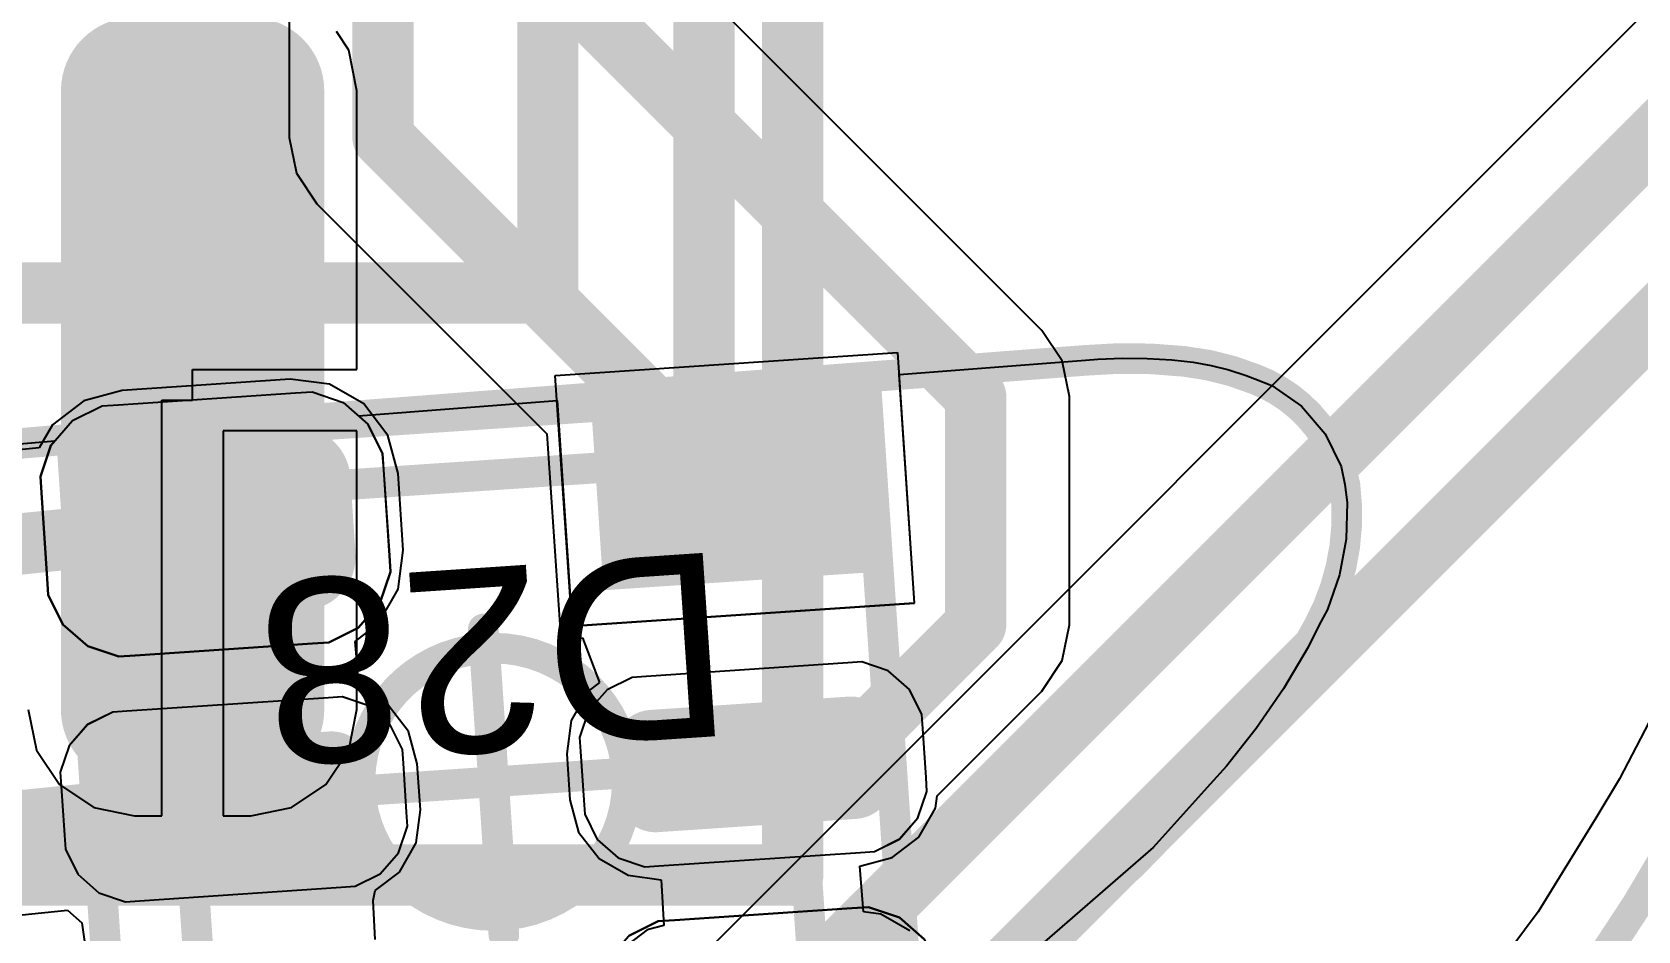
# Model space of a CAD drawing. Header units: inches. Extents: x -52 to 109, y 0 to 35.
# Drawn here: x 32.12 to 37.36, y 6.42 to 9.35 of the extents above; entities that cross this region are included whole.
import ezdxf

# ---------------------------------------------------------------- set-up
doc = ezdxf.new("R2010")
doc.units = ezdxf.units.IN
for name, color, linetype in [('Bottom 3D Body', 216, 'Continuous'), ('Bottom Courtyard', 56, 'Continuous'), ('Bottom Layer', 5, 'Continuous'), ('Bottom Overlay', 54, 'Continuous'), ('Bottom Solder', 6, 'Continuous'), ('Keep-Out Layer', 6, 'Continuous'), ('Mechanical 1', 6, 'Continuous'), ('Mechanical 4', 56, 'Continuous'), ('Top Component Outline', 56, 'Continuous'), ('Top Courtyard', 56, 'Continuous'), ('Top Layer', 1, 'Continuous'), ('Top Overlay', 2, 'Continuous'), ('Top Paste', 8, 'Continuous'), ('Top Solder', 216, 'Continuous')]:
    doc.layers.add(name, color=color, linetype=linetype)
doc.styles.add('Arial', font='', dxfattribs={"height": 0.2})
doc.styles.get('Arial').set_extended_font_data('Arial')

# ---------------------------------------------------------------- blocks, each defined once
blk = doc.blocks.new('APA_RGB_LED_2020_415')
at = {"layer": 'Top Layer'}
h = blk.add_hatch(color=1, dxfattribs=at)
edge = h.paths.add_edge_path()
edge.add_arc((-1.125, 1.025), 0.125, 90, 180)
edge.add_line((-1.25, 1.025), (-1.25, 0.775))
edge.add_arc((-1.125, 0.775), 0.125, 180, 270)
edge.add_line((-1.125, 0.65), (-0.575, 0.65))
edge.add_arc((-0.575, 0.775), 0.125, 270, 360)
edge.add_line((-0.45, 0.775), (-0.45, 1.025))
edge.add_arc((-0.575, 1.025), 0.125, 0, 90)
edge.add_line((-0.575, 1.15), (-1.125, 1.15))
h = blk.add_hatch(color=1, dxfattribs=at)
edge = h.paths.add_edge_path()
edge.add_arc((0.575, 1.025), 0.125, 90, 180)
edge.add_line((0.45, 1.025), (0.45, 0.775))
edge.add_arc((0.575, 0.775), 0.125, 180, 270)
edge.add_line((0.575, 0.65), (1.125, 0.65))
edge.add_arc((1.125, 0.775), 0.125, 270, 360)
edge.add_line((1.25, 0.775), (1.25, 1.025))
edge.add_arc((1.125, 1.025), 0.125, 0, 90)
edge.add_line((1.125, 1.15), (0.575, 1.15))
h = blk.add_hatch(color=1, dxfattribs=at)
edge = h.paths.add_edge_path()
edge.add_arc((-1.175, 0.075), 0.075, 90, 180)
edge.add_line((-1.25, 0.075), (-1.25, -0.075))
edge.add_arc((-1.175, -0.075), 0.075, 180, 270)
edge.add_line((-1.175, -0.15), (-0.525, -0.15))
edge.add_arc((-0.525, -0.075), 0.075, 270, 360)
edge.add_line((-0.45, -0.075), (-0.45, 0.075))
edge.add_arc((-0.525, 0.075), 0.075, 0, 90)
edge.add_line((-0.525, 0.15), (-1.175, 0.15))
h = blk.add_hatch(color=1, dxfattribs=at)
edge = h.paths.add_edge_path()
edge.add_arc((0.525, 0.075), 0.075, 90, 180)
edge.add_line((0.45, 0.075), (0.45, -0.075))
edge.add_arc((0.525, -0.075), 0.075, 180, 270)
edge.add_line((0.525, -0.15), (1.175, -0.15))
edge.add_arc((1.175, -0.075), 0.075, 270, 360)
edge.add_line((1.25, -0.075), (1.25, 0.075))
edge.add_arc((1.175, 0.075), 0.075, 0, 90)
edge.add_line((1.175, 0.15), (0.525, 0.15))
blk.add_hatch(color=1, dxfattribs=at).paths.add_polyline_path([(-1.25, -0.65), (-0.45, -0.65), (-0.45, -1.15), (-1.25, -1.15)])
h = blk.add_hatch(color=1, dxfattribs=at)
edge = h.paths.add_edge_path()
edge.add_arc((0.575, -0.775), 0.125, 90, 180)
edge.add_line((0.45, -0.775), (0.45, -1.025))
edge.add_arc((0.575, -1.025), 0.125, 180, 270)
edge.add_line((0.575, -1.15), (1.125, -1.15))
edge.add_arc((1.125, -1.025), 0.125, 270, 360)
edge.add_line((1.25, -1.025), (1.25, -0.775))
edge.add_arc((1.125, -0.775), 0.125, 0, 90)
edge.add_line((1.125, -0.65), (0.575, -0.65))
at = {"layer": 'Top Paste'}
h = blk.add_hatch(color=8, dxfattribs=at)
edge = h.paths.add_edge_path()
edge.add_arc((-1.125, 1.025), 0.125, 90, 180)
edge.add_line((-1.25, 1.025), (-1.25, 0.775))
edge.add_arc((-1.125, 0.775), 0.125, 180, 270)
edge.add_line((-1.125, 0.65), (-0.575, 0.65))
edge.add_arc((-0.575, 0.775), 0.125, 270, 360)
edge.add_line((-0.45, 0.775), (-0.45, 1.025))
edge.add_arc((-0.575, 1.025), 0.125, 0, 90)
edge.add_line((-0.575, 1.15), (-1.125, 1.15))
h = blk.add_hatch(color=8, dxfattribs=at)
edge = h.paths.add_edge_path()
edge.add_arc((0.575, 1.025), 0.125, 90, 180)
edge.add_line((0.45, 1.025), (0.45, 0.775))
edge.add_arc((0.575, 0.775), 0.125, 180, 270)
edge.add_line((0.575, 0.65), (1.125, 0.65))
edge.add_arc((1.125, 0.775), 0.125, 270, 360)
edge.add_line((1.25, 0.775), (1.25, 1.025))
edge.add_arc((1.125, 1.025), 0.125, 0, 90)
edge.add_line((1.125, 1.15), (0.575, 1.15))
h = blk.add_hatch(color=8, dxfattribs=at)
edge = h.paths.add_edge_path()
edge.add_arc((-1.175, 0.075), 0.075, 90, 180)
edge.add_line((-1.25, 0.075), (-1.25, -0.075))
edge.add_arc((-1.175, -0.075), 0.075, 180, 270)
edge.add_line((-1.175, -0.15), (-0.525, -0.15))
edge.add_arc((-0.525, -0.075), 0.075, 270, 360)
edge.add_line((-0.45, -0.075), (-0.45, 0.075))
edge.add_arc((-0.525, 0.075), 0.075, 0, 90)
edge.add_line((-0.525, 0.15), (-1.175, 0.15))
h = blk.add_hatch(color=8, dxfattribs=at)
edge = h.paths.add_edge_path()
edge.add_arc((0.525, 0.075), 0.075, 90, 180)
edge.add_line((0.45, 0.075), (0.45, -0.075))
edge.add_arc((0.525, -0.075), 0.075, 180, 270)
edge.add_line((0.525, -0.15), (1.175, -0.15))
edge.add_arc((1.175, -0.075), 0.075, 270, 360)
edge.add_line((1.25, -0.075), (1.25, 0.075))
edge.add_arc((1.175, 0.075), 0.075, 0, 90)
edge.add_line((1.175, 0.15), (0.525, 0.15))
blk.add_hatch(color=8, dxfattribs=at).paths.add_polyline_path([(-1.25, -0.65), (-0.45, -0.65), (-0.45, -1.15), (-1.25, -1.15)])
h = blk.add_hatch(color=8, dxfattribs=at)
edge = h.paths.add_edge_path()
edge.add_arc((0.575, -0.775), 0.125, 90, 180)
edge.add_line((0.45, -0.775), (0.45, -1.025))
edge.add_arc((0.575, -1.025), 0.125, 180, 270)
edge.add_line((0.575, -1.15), (1.125, -1.15))
edge.add_arc((1.125, -1.025), 0.125, 270, 360)
edge.add_line((1.25, -1.025), (1.25, -0.775))
edge.add_arc((1.125, -0.775), 0.125, 0, 90)
edge.add_line((1.125, -0.65), (0.575, -0.65))
at = {"layer": 'Top Solder'}
h = blk.add_hatch(color=216, dxfattribs=at)
edge = h.paths.add_edge_path()
edge.add_arc((-1.125, 1.025), 0.175, 90, 180)
edge.add_line((-1.3, 1.025), (-1.3, 0.775))
edge.add_arc((-1.125, 0.775), 0.175, 180, 270)
edge.add_line((-1.125, 0.6), (-0.575, 0.6))
edge.add_arc((-0.575, 0.775), 0.175, 270, 360)
edge.add_line((-0.4, 0.775), (-0.4, 1.025))
edge.add_arc((-0.575, 1.025), 0.175, 0, 90)
edge.add_line((-0.575, 1.2), (-1.125, 1.2))
h = blk.add_hatch(color=216, dxfattribs=at)
edge = h.paths.add_edge_path()
edge.add_arc((0.575, 1.025), 0.175, 90, 180)
edge.add_line((0.4, 1.025), (0.4, 0.775))
edge.add_arc((0.575, 0.775), 0.175, 180, 270)
edge.add_line((0.575, 0.6), (1.125, 0.6))
edge.add_arc((1.125, 0.775), 0.175, 270, 360)
edge.add_line((1.3, 0.775), (1.3, 1.025))
edge.add_arc((1.125, 1.025), 0.175, 0, 90)
edge.add_line((1.125, 1.2), (0.575, 1.2))
h = blk.add_hatch(color=216, dxfattribs=at)
edge = h.paths.add_edge_path()
edge.add_arc((-1.175, 0.075), 0.125, 90, 180)
edge.add_line((-1.3, 0.075), (-1.3, -0.075))
edge.add_arc((-1.175, -0.075), 0.125, 180, 270)
edge.add_line((-1.175, -0.2), (-0.525, -0.2))
edge.add_arc((-0.525, -0.075), 0.125, 270, 360)
edge.add_line((-0.4, -0.075), (-0.4, 0.075))
edge.add_arc((-0.525, 0.075), 0.125, 0, 90)
edge.add_line((-0.525, 0.2), (-1.175, 0.2))
h = blk.add_hatch(color=216, dxfattribs=at)
edge = h.paths.add_edge_path()
edge.add_arc((0.525, 0.075), 0.125, 90, 180)
edge.add_line((0.4, 0.075), (0.4, -0.075))
edge.add_arc((0.525, -0.075), 0.125, 180, 270)
edge.add_line((0.525, -0.2), (1.175, -0.2))
edge.add_arc((1.175, -0.075), 0.125, 270, 360)
edge.add_line((1.3, -0.075), (1.3, 0.075))
edge.add_arc((1.175, 0.075), 0.125, 0, 90)
edge.add_line((1.175, 0.2), (0.525, 0.2))
blk.add_hatch(color=216, dxfattribs=at).paths.add_polyline_path([(-1.3, -0.6), (-0.4, -0.6), (-0.4, -1.2), (-1.3, -1.2)])
h = blk.add_hatch(color=216, dxfattribs=at)
edge = h.paths.add_edge_path()
edge.add_arc((0.575, -0.775), 0.175, 90, 180)
edge.add_line((0.4, -0.775), (0.4, -1.025))
edge.add_arc((0.575, -1.025), 0.175, 180, 270)
edge.add_line((0.575, -1.2), (1.125, -1.2))
edge.add_arc((1.125, -1.025), 0.175, 270, 360)
edge.add_line((1.3, -1.025), (1.3, -0.775))
edge.add_arc((1.125, -0.775), 0.175, 0, 90)
edge.add_line((1.125, -0.6), (0.575, -0.6))
at = {"layer": 'Top Component Outline'}
for points in [[(1, 1, 0.1, 0.1, 0), (-1, 1, 0.1, 0.1, 0)], [(-1, -1, 0.1, 0.1, 0), (-1, 1, 0.1, 0.1, 0)], [(1, -1, 0.1, 0.1, 0), (1, 1, 0.1, 0.1, 0)], [(1, -1, 0.1, 0.1, 0), (-1, -1, 0.1, 0.1, 0)]]:
    blk.add_lwpolyline(points, format="xyseb", dxfattribs=at)
for points in [[(-1.025, 1, 0.05, 0.05, 1), (-0.975, 1, 0.05, 0.05, 1)], [(-1.025, 1, 0.05, 0.05, 1), (-0.975, 1, 0.05, 0.05, 1)], [(0.975, 1, 0.05, 0.05, 1), (1.025, 1, 0.05, 0.05, 1)], [(0.975, 1, 0.05, 0.05, 1), (1.025, 1, 0.05, 0.05, 1)], [(-1.025, -1, 0.05, 0.05, 1), (-0.975, -1, 0.05, 0.05, 1)], [(-1.025, -1, 0.05, 0.05, 1), (-0.975, -1, 0.05, 0.05, 1)], [(0.975, -1, 0.05, 0.05, 1), (1.025, -1, 0.05, 0.05, 1)], [(0.975, -1, 0.05, 0.05, 1), (1.025, -1, 0.05, 0.05, 1)]]:
    blk.add_lwpolyline(points, format="xyseb", close=True, dxfattribs=at)
at = {"layer": 'Top Courtyard'}
for points in [[(-1.3, -1.2, 0.1, 0.1, 0), (-1.3, 1.2, 0.1, 0.1, 0)], [(1.3, 1.2, 0.1, 0.1, 0), (-1.3, 1.2, 0.1, 0.1, 0)], [(1.3, -1.2, 0.1, 0.1, 0), (1.3, 1.2, 0.1, 0.1, 0)], [(0, -0.5, 0.1, 0.1, 0), (0, 0.5, 0.1, 0.1, 0)], [(0.5, 0, 0.1, 0.1, 0), (-0.5, 0, 0.1, 0.1, 0)], [(1.3, -1.2, 0.1, 0.1, 0), (-1.3, -1.2, 0.1, 0.1, 0)]]:
    blk.add_lwpolyline(points, format="xyseb", dxfattribs=at)
for points in [[(-1.325, 1.2, 0.05, 0.05, 1), (-1.275, 1.2, 0.05, 0.05, 1)], [(-1.325, 1.2, 0.05, 0.05, 1), (-1.275, 1.2, 0.05, 0.05, 1)], [(1.275, 1.2, 0.05, 0.05, 1), (1.325, 1.2, 0.05, 0.05, 1)], [(1.275, 1.2, 0.05, 0.05, 1), (1.325, 1.2, 0.05, 0.05, 1)], [(-0.025, 0.5, 0.05, 0.05, 1), (0.025, 0.5, 0.05, 0.05, 1)], [(-0.525, 0, 0.05, 0.05, 1), (-0.475, 0, 0.05, 0.05, 1)], [(0.475, 0, 0.05, 0.05, 1), (0.525, 0, 0.05, 0.05, 1)], [(-0.025, -0.5, 0.05, 0.05, 1), (0.025, -0.5, 0.05, 0.05, 1)], [(-1.325, -1.2, 0.05, 0.05, 1), (-1.275, -1.2, 0.05, 0.05, 1)], [(-1.325, -1.2, 0.05, 0.05, 1), (-1.275, -1.2, 0.05, 0.05, 1)], [(1.275, -1.2, 0.05, 0.05, 1), (1.325, -1.2, 0.05, 0.05, 1)], [(1.275, -1.2, 0.05, 0.05, 1), (1.325, -1.2, 0.05, 0.05, 1)]]:
    blk.add_lwpolyline(points, format="xyseb", close=True, dxfattribs=at)
at = {"layer": 'Top Overlay'}
for p, q in [((-1.3689, 1.1929), (-1.2929, 1.2689)), ((-1.2929, 1.2689), (-1.1937, 1.31)), ((-1.1937, 1.31), (-1.14, 1.31)), ((-1.14, 1.31), (-1.14, 1.31)), ((-1.14, 1.31), (-0.56, 1.31)), ((-0.56, 1.31), (-0.5063, 1.31)), ((-0.5063, 1.31), (-0.4071, 1.2689)), ((-0.4071, 1.2689), (-0.3311, 1.1929)), ((0.3311, 1.1929), (0.4071, 1.2689)), ((0.4071, 1.2689), (0.5063, 1.31)), ((0.5063, 1.31), (0.56, 1.31)), ((0.56, 1.31), (0.56, 1.31)), ((0.56, 1.31), (1.14, 1.31)), ((1.14, 1.31), (1.1937, 1.31)), ((1.1937, 1.31), (1.2929, 1.2689)), ((1.2929, 1.2689), (1.3689, 1.1929)), ((-1.41, 1.0937), (-1.3689, 1.1929)), ((-0.3311, 1.1929), (-0.29, 1.0937)), ((0.29, 1.0937), (0.3311, 1.1929)), ((1.3689, 1.1929), (1.41, 1.0937)), ((-1.41, 1.04), (-1.41, 1.0937)), ((-0.29, 1.0937), (-0.29, 1.04)), ((0.29, 1.04), (0.29, 1.0937)), ((1.41, 1.0937), (1.41, 1.04)), ((-1.41, 0.76), (-1.41, 1.04)), ((-0.29, 1.04), (-0.29, 1.04)), ((-0.29, 1.04), (-0.29, 0.76)), ((0.29, 0.76), (0.29, 1.04)), ((1.41, 1.04), (1.41, 1.04)), ((1.41, 1.04), (1.41, 0.76)), ((-1.41, 0.76), (-1.41, 0.76)), ((-1.41, 0.7063), (-1.41, 0.76)), ((-0.29, 0.76), (-0.29, 0.7063)), ((0.29, 0.76), (0.29, 0.76)), ((0.29, 0.7063), (0.29, 0.76)), ((1.41, 0.76), (1.41, 0.7063)), ((-1.3689, 0.6071), (-1.41, 0.7063)), ((-0.29, 0.7063), (-0.3311, 0.6071)), ((0.3311, 0.6071), (0.29, 0.7063)), ((1.41, 0.7063), (1.3689, 0.6071)), ((-1.2929, 0.5311), (-1.3689, 0.6071)), ((-0.3311, 0.6071), (-0.4071, 0.5311)), ((0.4071, 0.5311), (0.3311, 0.6071)), ((1.3689, 0.6071), (1.2929, 0.5311)), ((-1.1937, 0.49), (-1.2929, 0.5311)), ((-0.4071, 0.5311), (-0.5063, 0.49)), ((0.5063, 0.49), (0.4071, 0.5311)), ((1.2929, 0.5311), (1.1937, 0.49)), ((-1.14, 0.49), (-1.1937, 0.49)), ((-0.56, 0.49), (-1.14, 0.49)), ((-0.5063, 0.49), (-0.56, 0.49)), ((-0.56, 0.49), (-0.56, 0.49)), ((0.56, 0.49), (0.5063, 0.49)), ((1.14, 0.49), (0.56, 0.49)), ((1.1937, 0.49), (1.14, 0.49)), ((1.14, 0.49), (1.14, 0.49)), ((-1.3103, 0.275), (-1.375, 0.2103)), ((-1.2257, 0.31), (-1.3103, 0.275)), ((-1.18, 0.31), (-1.2257, 0.31)), ((-0.52, 0.31), (-1.18, 0.31)), ((-0.4742, 0.31), (-0.52, 0.31)), ((-0.52, 0.31), (-0.52, 0.31)), ((-0.3897, 0.275), (-0.4742, 0.31)), ((-0.325, 0.2103), (-0.3897, 0.275)), ((0.3897, 0.275), (0.325, 0.2103)), ((0.4743, 0.31), (0.3897, 0.275)), ((0.52, 0.31), (0.4743, 0.31)), ((1.18, 0.31), (0.52, 0.31)), ((1.2258, 0.31), (1.18, 0.31)), ((1.18, 0.31), (1.18, 0.31)), ((1.3103, 0.275), (1.2258, 0.31)), ((1.375, 0.2103), (1.3103, 0.275)), ((-1.375, 0.2103), (-1.41, 0.1258)), ((-0.29, 0.1257), (-0.325, 0.2103)), ((0.325, 0.2103), (0.29, 0.1258)), ((1.41, 0.1258), (1.375, 0.2103)), ((-1.41, 0.1258), (-1.41, 0.08)), ((-0.29, 0.08), (-0.29, 0.1257)), ((0.29, 0.1258), (0.29, 0.08)), ((1.41, 0.08), (1.41, 0.1258)), ((-1.41, 0.08), (-1.41, -0.08)), ((-1.41, 0.08), (-1.41, 0.08)), ((-0.29, -0.08), (-0.29, 0.08)), ((0.29, 0.08), (0.29, -0.08)), ((0.29, 0.08), (0.29, 0.08)), ((1.41, -0.08), (1.41, 0.08)), ((-1.41, -0.08), (-1.41, -0.1257)), ((-0.29, -0.1257), (-0.29, -0.08)), ((-0.29, -0.08), (-0.29, -0.08)), ((0.29, -0.08), (0.29, -0.1257)), ((1.41, -0.1257), (1.41, -0.08)), ((1.41, -0.08), (1.41, -0.08)), ((-1.41, -0.1257), (-1.375, -0.2103)), ((-0.325, -0.2103), (-0.29, -0.1257)), ((0.29, -0.1257), (0.325, -0.2103)), ((1.375, -0.2103), (1.41, -0.1257)), ((-1.375, -0.2103), (-1.3103, -0.275)), ((-0.3897, -0.275), (-0.325, -0.2103)), ((0.325, -0.2103), (0.3897, -0.275)), ((1.3103, -0.275), (1.375, -0.2103)), ((-1.3103, -0.275), (-1.2258, -0.31)), ((-1.2258, -0.31), (-1.18, -0.31)), ((-1.18, -0.31), (-1.18, -0.31)), ((-1.18, -0.31), (-0.52, -0.31)), ((-0.52, -0.31), (-0.4742, -0.31)), ((-0.4742, -0.31), (-0.3897, -0.275)), ((0.3897, -0.275), (0.4743, -0.31)), ((0.4743, -0.31), (0.52, -0.31)), ((0.52, -0.31), (0.52, -0.31)), ((0.52, -0.31), (1.18, -0.31)), ((1.18, -0.31), (1.2258, -0.31)), ((1.2258, -0.31), (1.3103, -0.275)), ((-1.41, -1.31), (-1.41, -0.49)), ((-1.41, -0.49), (-0.29, -0.49)), ((-0.29, -0.49), (-0.29, -1.31)), ((0.4071, -0.5311), (0.5063, -0.49)), ((0.5063, -0.49), (0.56, -0.49)), ((0.56, -0.49), (0.56, -0.49)), ((0.56, -0.49), (1.14, -0.49)), ((1.14, -0.49), (1.1937, -0.49)), ((1.1937, -0.49), (1.2929, -0.5311)), ((0.3311, -0.6071), (0.4071, -0.5311)), ((1.2929, -0.5311), (1.3689, -0.6071)), ((0.29, -0.7063), (0.3311, -0.6071)), ((1.3689, -0.6071), (1.41, -0.7063)), ((0.29, -0.76), (0.29, -0.7063)), ((1.41, -0.7063), (1.41, -0.76)), ((0.29, -1.04), (0.29, -0.76)), ((1.41, -0.76), (1.41, -0.76)), ((1.41, -0.76), (1.41, -1.04)), ((0.29, -1.04), (0.29, -1.04)), ((0.29, -1.0937), (0.29, -1.04)), ((1.41, -1.04), (1.41, -1.0937)), ((0.3311, -1.1929), (0.29, -1.0937)), ((1.41, -1.0937), (1.3689, -1.1929)), ((0.4071, -1.2689), (0.3311, -1.1929)), ((1.3689, -1.1929), (1.2929, -1.2689)), ((-0.29, -1.31), (-1.41, -1.31)), ((0.5063, -1.31), (0.4071, -1.2689)), ((0.56, -1.31), (0.5063, -1.31)), ((1.14, -1.31), (0.56, -1.31)), ((1.1937, -1.31), (1.14, -1.31)), ((1.14, -1.31), (1.14, -1.31)), ((1.2929, -1.2689), (1.1937, -1.31))]:
    blk.add_line(p, q, dxfattribs=at)
at = {"layer": 'Top Courtyard', "style": 'Arial'}
blk.add_text('D28', height=0.6, dxfattribs=at).set_placement((-0.8, -0.7))
blk = doc.blocks.new('SMDHDRV10P127_2X5_615X330X560B_B_448')
at = {"layer": 'Bottom Layer'}
h = blk.add_hatch(color=5, dxfattribs=at)
edge = h.paths.add_edge_path()
edge.add_arc((0.94, 2.73), 0.19, 90, 180)
edge.add_line((0.75, 2.73), (0.75, 2.35))
edge.add_arc((0.94, 2.35), 0.19, 180, 270)
edge.add_line((0.94, 2.16), (2.96, 2.16))
edge.add_arc((2.96, 2.35), 0.19, 270, 360)
edge.add_line((3.15, 2.35), (3.15, 2.73))
edge.add_arc((2.96, 2.73), 0.19, 0, 90)
edge.add_line((2.96, 2.92), (0.94, 2.92))
at = {"layer": 'Bottom Solder'}
h = blk.add_hatch(color=6, dxfattribs=at)
edge = h.paths.add_edge_path()
edge.add_arc((0.94, 2.73), 0.24, 90, 180)
edge.add_line((0.7, 2.73), (0.7, 2.35))
edge.add_arc((0.94, 2.35), 0.24, 180, 270)
edge.add_line((0.94, 2.11), (2.96, 2.11))
edge.add_arc((2.96, 2.35), 0.24, 270, 360)
edge.add_line((3.2, 2.35), (3.2, 2.73))
edge.add_arc((2.96, 2.73), 0.24, 0, 90)
edge.add_line((2.96, 2.97), (0.94, 2.97))
at = {"layer": 'Bottom 3D Body'}
for points in [[(1.6, 3.7, 0.2, 0.2, 0), (-1.6, 3.7, 0.2, 0.2, 0)], [(1.6, -3.7, 0.2, 0.2, 0), (1.6, 3.7, 0.2, 0.2, 0)]]:
    blk.add_lwpolyline(points, format="xyseb", dxfattribs=at)
blk.add_lwpolyline([(1.55, 3.7, 0.1, 0.1, 1), (1.65, 3.7, 0.1, 0.1, 1)], format="xyseb", close=True, dxfattribs=at)
blk.add_lwpolyline([(1.55, 3.7, 0.1, 0.1, 1), (1.65, 3.7, 0.1, 0.1, 1)], format="xyseb", close=True, dxfattribs=at)
at = {"layer": 'Bottom Courtyard'}
for points in [[(3.5, 4.5, 0.2, 0.2, 0), (-3.5, 4.5, 0.2, 0.2, 0)], [(3.5, -4.5, 0.2, 0.2, 0), (3.5, 4.5, 0.2, 0.2, 0)]]:
    blk.add_lwpolyline(points, format="xyseb", dxfattribs=at)
blk.add_lwpolyline([(3.45, 4.5, 0.1, 0.1, 1), (3.55, 4.5, 0.1, 0.1, 1)], format="xyseb", close=True, dxfattribs=at)
blk.add_lwpolyline([(3.45, 4.5, 0.1, 0.1, 1), (3.55, 4.5, 0.1, 0.1, 1)], format="xyseb", close=True, dxfattribs=at)
at = {"layer": 'Bottom Overlay'}
blk.add_lwpolyline([(1.95, 4.21, 0.2, 0.2, 0), (-1.95, 4.21, 0.2, 0.2, 0)], format="xyseb", dxfattribs=at)
blk.add_lwpolyline([(1.9, 4.21, 0.1, 0.1, 1), (2, 4.21, 0.1, 0.1, 1)], format="xyseb", close=True, dxfattribs=at)

msp = doc.modelspace()

# ---------------------------------------------------------------- linework, layer by layer
at = {"layer": 'Bottom Layer'}
for p, q in [((37.4837, 9.5163), (33.6233, 5.6559)), ((33.1503, 9.2927), (33.1097, 9.3534)), ((33.1767, 9.16), (33.1503, 9.2927)), ((33.1767, 8.25), (33.1767, 9.16)), ((32.64, 8.15), (32.64, 8.25)), ((32.64, 8.25), (33.1767, 8.25)), ((32.54, 6.7933), (32.54, 8.15)), ((32.54, 8.15), (32.64, 8.15)), ((33.1767, 8.05), (32.74, 8.05)), ((32.74, 8.05), (32.74, 6.7933)), ((33.1767, 7.14), (33.1767, 8.05)), ((32.1034, 7.14), (32.1297, 7.0073)), ((33.1503, 7.0073), (33.1767, 7.14)), ((32.1297, 7.0073), (32.2049, 6.8949)), ((33.0751, 6.8949), (33.1503, 7.0073)), ((32.2049, 6.8949), (32.3174, 6.8197)), ((32.9627, 6.8197), (33.0751, 6.8949)), ((32.3174, 6.8197), (32.45, 6.7933)), ((32.83, 6.7933), (32.9627, 6.8197)), ((32.45, 6.7933), (32.54, 6.7933)), ((32.74, 6.7933), (32.83, 6.7933))]:
    msp.add_line(p, q, dxfattribs=at)
for points in [[(33.75, 5.35, 0.2, 0.2, 0), (37.7, 9.3, 0.2, 0.2, 0)], [(34, 5, 0.2, 0.2, 0), (37.9, 8.9, 0.2, 0.2, 0)]]:
    msp.add_lwpolyline(points, format="xyseb", dxfattribs=at)
at = {"layer": 'Keep-Out Layer'}
msp.add_lwpolyline([(37.4492, 6.6588, 0.1, 0.1, -0.036235), (37.1492, 6.2029, 0.1, 0.1, 0)], format="xyseb", dxfattribs=at)
at = {"layer": 'Mechanical 1'}
for points in [[(33.2197, 7.0709, 0.1, 0.1, -0.303348), (33.6229, 7.3404, 0.1, 0.1, 0)], [(33.6229, 7.3404, 0.1, 0.1, -0.198912), (33.9316, 7.2125, 0.1, 0.1, 0)], [(33.9316, 7.2125, 0.1, 0.1, -0.198913), (34.0594, 6.9039, 0.1, 0.1, 0)], [(33.3143, 6.5952, 0.1, 0.1, -0.303347), (33.2197, 7.0709, 0.1, 0.1, 0)], [(34.0594, 6.9039, 0.1, 0.1, -0.303346), (33.79, 6.5006, 0.1, 0.1, 0)], [(33.79, 6.5006, 0.1, 0.1, -0.303346), (33.3143, 6.5952, 0.1, 0.1, 0)]]:
    msp.add_lwpolyline(points, format="xyseb", dxfattribs=at)
for points in [[(33.5979, 7.3404, 0.05, 0.05, 1), (33.6479, 7.3404, 0.05, 0.05, 1)], [(33.5979, 7.3404, 0.05, 0.05, 1), (33.6479, 7.3404, 0.05, 0.05, 1)], [(33.9066, 7.2125, 0.05, 0.05, 1), (33.9566, 7.2125, 0.05, 0.05, 1)], [(33.9066, 7.2125, 0.05, 0.05, 1), (33.9566, 7.2125, 0.05, 0.05, 1)], [(33.1947, 7.0709, 0.05, 0.05, 1), (33.2447, 7.0709, 0.05, 0.05, 1)], [(33.1947, 7.0709, 0.05, 0.05, 1), (33.2447, 7.0709, 0.05, 0.05, 1)], [(34.0344, 6.9039, 0.05, 0.05, 1), (34.0844, 6.9039, 0.05, 0.05, 1)], [(34.0344, 6.9039, 0.05, 0.05, 1), (34.0844, 6.9039, 0.05, 0.05, 1)], [(33.2893, 6.5952, 0.05, 0.05, 1), (33.3393, 6.5952, 0.05, 0.05, 1)], [(33.2893, 6.5952, 0.05, 0.05, 1), (33.3393, 6.5952, 0.05, 0.05, 1)], [(33.765, 6.5006, 0.05, 0.05, 1), (33.815, 6.5006, 0.05, 0.05, 1)], [(33.765, 6.5006, 0.05, 0.05, 1), (33.815, 6.5006, 0.05, 0.05, 1)]]:
    msp.add_lwpolyline(points, format="xyseb", close=True, dxfattribs=at)
at = {"layer": 'Mechanical 4'}
for points in [[(32.8454, 8.0738, 0.1, 0.1, 0), (35.5559, 8.28, 0.1, 0.1, 0)], [(35.5559, 8.28, 0.1, 0.1, -0.049361), (35.8779, 8.2767, 0.1, 0.1, 0)], [(35.8779, 8.2767, 0.1, 0.1, -0.069431), (36.1085, 8.2189, 0.1, 0.1, 0)], [(36.1085, 8.2189, 0.1, 0.1, -0.25593), (36.4031, 7.8739, 0.1, 0.1, 0)], [(31.9963, 8.0019, 0.1, 0.1, 0), (32.8454, 8.0738, 0.1, 0.1, 0)], [(36.4031, 7.8739, 0.1, 0.1, -0.156969), (36.3184, 7.4135, 0.1, 0.1, 0)], [(36.3184, 7.4135, 0.1, 0.1, -0.069672), (35.9631, 6.8963, 0.1, 0.1, 0)], [(35.9631, 6.8963, 0.1, 0.1, -0.124366), (34.1327, 5.668, 0.1, 0.1, 0)], [(37.4492, 6.6588, 0.1, 0.1, -0.036235), (37.1492, 6.2029, 0.1, 0.1, 0)]]:
    msp.add_lwpolyline(points, format="xyseb", dxfattribs=at)
for points in [[(35.5309, 8.28, 0.05, 0.05, 1), (35.5809, 8.28, 0.05, 0.05, 1)], [(35.5309, 8.28, 0.05, 0.05, 1), (35.5809, 8.28, 0.05, 0.05, 1)], [(35.8529, 8.2767, 0.05, 0.05, 1), (35.9029, 8.2767, 0.05, 0.05, 1)], [(35.8529, 8.2767, 0.05, 0.05, 1), (35.9029, 8.2767, 0.05, 0.05, 1)], [(36.0835, 8.2189, 0.05, 0.05, 1), (36.1335, 8.2189, 0.05, 0.05, 1)], [(36.0835, 8.2189, 0.05, 0.05, 1), (36.1335, 8.2189, 0.05, 0.05, 1)], [(32.8204, 8.0738, 0.05, 0.05, 1), (32.8704, 8.0738, 0.05, 0.05, 1)], [(32.8204, 8.0738, 0.05, 0.05, 1), (32.8704, 8.0738, 0.05, 0.05, 1)], [(36.3781, 7.8739, 0.05, 0.05, 1), (36.4281, 7.8739, 0.05, 0.05, 1)], [(36.3781, 7.8739, 0.05, 0.05, 1), (36.4281, 7.8739, 0.05, 0.05, 1)], [(36.2934, 7.4135, 0.05, 0.05, 1), (36.3434, 7.4135, 0.05, 0.05, 1)], [(36.2934, 7.4135, 0.05, 0.05, 1), (36.3434, 7.4135, 0.05, 0.05, 1)], [(35.9381, 6.8963, 0.05, 0.05, 1), (35.9881, 6.8963, 0.05, 0.05, 1)], [(35.9381, 6.8963, 0.05, 0.05, 1), (35.9881, 6.8963, 0.05, 0.05, 1)]]:
    msp.add_lwpolyline(points, format="xyseb", close=True, dxfattribs=at)
at = {"layer": 'Top Layer'}
for p, q in [((32.9558, 12.2272), (32.9558, 9.0078)), ((35.4136, 8.378), (34.0536, 9.738)), ((32.9558, 9.0078), (32.9558, 9.0078)), ((32.9558, 9.0078), (32.9791, 8.8908)), ((32.9791, 8.8908), (33.0454, 8.7915)), ((33.0454, 8.7915), (33.7973, 8.0397)), ((35.4799, 8.2787), (35.4136, 8.378)), ((35.4136, 8.378), (35.4136, 8.378)), ((35.5032, 8.1617), (35.4799, 8.2787)), ((32.4096, 8.1819), (32.2848, 8.1482)), ((32.9584, 8.2187), (32.4096, 8.1819)), ((33.0866, 8.202), (32.9584, 8.2187)), ((33.1987, 8.1376), (33.0866, 8.202)), ((32.2848, 8.1482), (32.1824, 8.0694)), ((33.2776, 8.0351), (33.1987, 8.1376)), ((35.5032, 7.4166), (35.5032, 8.1617)), ((32.1824, 8.0694), (32.1391, 7.9942)), ((33.3112, 7.9103), (33.2776, 8.0351)), ((33.7973, 8.0397), (33.8422, 7.3696)), ((32.1391, 7.9942), (31.6887, 7.9487)), ((33.328, 7.6608), (33.3112, 7.9103)), ((33.3113, 7.5326), (33.328, 7.6608)), ((33.2468, 7.4205), (33.3113, 7.5326)), ((33.1709, 7.3621), (33.2468, 7.4205)), ((35.4799, 7.2995), (35.5032, 7.4166)), ((33.1816, 7.2359), (33.1709, 7.3621)), ((33.8422, 7.3696), (33.9133, 7.3744)), ((33.9133, 7.3744), (33.9688, 7.2278)), ((35.4136, 7.2003), (35.4799, 7.2995)), ((37.5129, 7.3237), (37.2997, 6.9141)), ((33.1928, 7.204), (33.1816, 7.2359)), ((33.2786, 7.1547), (33.1928, 7.204)), ((33.9306, 7.1984), (33.8761, 7.1036)), ((33.9688, 7.2278), (33.9306, 7.1984)), ((35.0711, 6.8578), (35.4136, 7.2003)), ((35.4136, 7.2003), (35.4136, 7.2003)), ((33.3454, 7.068), (33.2786, 7.1547)), ((33.8761, 7.1036), (33.862, 6.9951)), ((33.3738, 6.9623), (33.3454, 7.068)), ((33.862, 6.9951), (33.872, 6.8454)), ((33.3839, 6.8127), (33.3738, 6.9623)), ((37.2997, 6.9141), (37.2223, 6.7855)), ((33.872, 6.8454), (33.9005, 6.7398)), ((35.0114, 6.7232), (35.066, 6.818)), ((35.066, 6.818), (35.0711, 6.8578)), ((33.3698, 6.7042), (33.3839, 6.8127)), ((37.2223, 6.7855), (37.0346, 6.4792)), ((37.2223, 6.7855), (37.2223, 6.7855)), ((37.2223, 6.7855), (37.2223, 6.7855)), ((33.9005, 6.7398), (33.9672, 6.6531)), ((34.9247, 6.6564), (35.0114, 6.7232)), ((33.3152, 6.6093), (33.3698, 6.7042)), ((33.2367, 6.5489), (33.3152, 6.6093)), ((33.9672, 6.6531), (34.0621, 6.5986)), ((34.8191, 6.628), (34.9247, 6.6564)), ((34.8304, 6.4789), (34.8191, 6.628)), ((34.0621, 6.5986), (34.1706, 6.5844)), ((34.1706, 6.5844), (34.1792, 6.4352)), ((33.2299, 6.5159), (33.2367, 6.5489)), ((33.2362, 6.3893), (33.2299, 6.5159)), ((31.5825, 6.419), (32.2311, 6.4846)), ((32.2311, 6.4846), (32.2777, 6.4433)), ((34.887, 6.4716), (34.8304, 6.4789)), ((34.9818, 6.417), (34.887, 6.4716)), ((37.0346, 6.4792), (36.9446, 6.3599)), ((32.2777, 6.4433), (32.3029, 6.2734)), ((34.1241, 6.4204), (34.0374, 6.3537)), ((34.1792, 6.4352), (34.1241, 6.4204))]:
    msp.add_line(p, q, dxfattribs=at)
for points in [[(33.2617, 9.0078, 0.2, 0.2, 0), (33.2617, 12.2272, 0.2, 0.2, 0)], [(33.7477, 9.6113, 0.2, 0.2, 0), (35.1973, 8.1617, 0.2, 0.2, 0)], [(33.2617, 9.0078, 0.2, 0.2, 0), (34.1553, 8.1143, 0.2, 0.2, 0)], [(35.1973, 7.4166, 0.2, 0.2, 0), (35.1973, 8.1617, 0.2, 0.2, 0)], [(34.1553, 8.025, 0.2, 0.2, 0), (34.1553, 8.1143, 0.2, 0.2, 0)], [(34.1553, 8.025, 0.2, 0.2, 0), (34.3215, 7.8588, 0.2, 0.2, 0)], [(34.3215, 7.8588, 0.2, 0.2, 0), (34.4108, 7.8588, 0.2, 0.2, 0)], [(31.2805, 7.6, 0.2, 0.2, 0), (32.4408, 7.7173, 0.2, 0.2, 0)], [(32.4408, 7.7173, 0.2, 0.2, 0), (32.7146, 7.7449, 0.2, 0.2, 0)], [(34.8131, 7.0324, 0.2, 0.2, 0), (35.1973, 7.4166, 0.2, 0.2, 0)], [(34.471, 6.9608, 0.2, 0.2, 0), (34.5426, 7.0324, 0.2, 0.2, 0)], [(34.5426, 7.0324, 0.2, 0.2, 0), (34.8131, 7.0324, 0.2, 0.2, 0)], [(32.4762, 6.8168, 0.2, 0.2, 0), (32.7748, 6.847, 0.2, 0.2, 0)], [(31.3635, 6.7043, 0.2, 0.2, 0), (32.4762, 6.8168, 0.2, 0.2, 0)]]:
    msp.add_lwpolyline(points, format="xyseb", dxfattribs=at)
for points in [[(33.2117, 9.0078, 0.1, 0.1, 1), (33.3117, 9.0078, 0.1, 0.1, 1)], [(33.2117, 9.0078, 0.1, 0.1, 1), (33.3117, 9.0078, 0.1, 0.1, 1)], [(35.1473, 8.1617, 0.1, 0.1, 1), (35.2473, 8.1617, 0.1, 0.1, 1)], [(35.1473, 8.1617, 0.1, 0.1, 1), (35.2473, 8.1617, 0.1, 0.1, 1)], [(34.1053, 8.1143, 0.1, 0.1, 1), (34.2053, 8.1143, 0.1, 0.1, 1)], [(34.1053, 8.1143, 0.1, 0.1, 1), (34.2053, 8.1143, 0.1, 0.1, 1)], [(34.1053, 8.025, 0.1, 0.1, 1), (34.2053, 8.025, 0.1, 0.1, 1)], [(34.1053, 8.025, 0.1, 0.1, 1), (34.2053, 8.025, 0.1, 0.1, 1)], [(34.2715, 7.8588, 0.1, 0.1, 1), (34.3715, 7.8588, 0.1, 0.1, 1)], [(34.2715, 7.8588, 0.1, 0.1, 1), (34.3715, 7.8588, 0.1, 0.1, 1)], [(34.3608, 7.8588, 0.1, 0.1, 1), (34.4608, 7.8588, 0.1, 0.1, 1)], [(32.3908, 7.7173, 0.1, 0.1, 1), (32.4908, 7.7173, 0.1, 0.1, 1)], [(32.3908, 7.7173, 0.1, 0.1, 1), (32.4908, 7.7173, 0.1, 0.1, 1)], [(32.6646, 7.7449, 0.1, 0.1, 1), (32.7646, 7.7449, 0.1, 0.1, 1)], [(35.1473, 7.4166, 0.1, 0.1, 1), (35.2473, 7.4166, 0.1, 0.1, 1)], [(35.1473, 7.4166, 0.1, 0.1, 1), (35.2473, 7.4166, 0.1, 0.1, 1)], [(34.4926, 7.0324, 0.1, 0.1, 1), (34.5926, 7.0324, 0.1, 0.1, 1)], [(34.4926, 7.0324, 0.1, 0.1, 1), (34.5926, 7.0324, 0.1, 0.1, 1)], [(34.7631, 7.0324, 0.1, 0.1, 1), (34.8631, 7.0324, 0.1, 0.1, 1)], [(34.7631, 7.0324, 0.1, 0.1, 1), (34.8631, 7.0324, 0.1, 0.1, 1)], [(34.421, 6.9608, 0.1, 0.1, 1), (34.521, 6.9608, 0.1, 0.1, 1)], [(32.7248, 6.847, 0.1, 0.1, 1), (32.8248, 6.847, 0.1, 0.1, 1)], [(32.4262, 6.8168, 0.1, 0.1, 1), (32.5262, 6.8168, 0.1, 0.1, 1)], [(32.4262, 6.8168, 0.1, 0.1, 1), (32.5262, 6.8168, 0.1, 0.1, 1)]]:
    msp.add_lwpolyline(points, format="xyseb", close=True, dxfattribs=at)
at = {"layer": 'Top Overlay'}
for p, q in [((35.5966, 8.2838), (35.6771, 8.287)), ((35.6771, 8.287), (35.7578, 8.2862)), ((35.7578, 8.2862), (35.8383, 8.2814)), ((34.9469, 8.2337), (35.5564, 8.2803)), ((34.997, 7.4872), (34.9469, 8.2337)), ((35.5564, 8.2803), (35.5966, 8.2838)), ((35.5564, 8.2803), (35.5564, 8.2803)), ((35.8383, 8.2814), (35.8783, 8.277)), ((35.8783, 8.277), (35.8783, 8.277)), ((35.8783, 8.277), (35.9079, 8.2738)), ((35.9079, 8.2738), (35.9666, 8.2634)), ((35.9666, 8.2634), (36.0244, 8.249)), ((36.0244, 8.249), (36.081, 8.2306)), ((36.081, 8.2306), (36.1087, 8.2194)), ((36.1087, 8.2194), (36.1641, 8.1983)), ((36.1641, 8.1983), (36.2612, 8.1299)), ((33.1817, 8.0991), (33.8301, 8.1485)), ((33.8301, 8.1485), (33.8795, 7.4122)), ((36.2612, 8.1299), (36.3382, 8.0396)), ((33.2127, 8.072), (33.1817, 8.0991)), ((33.2604, 7.9757), (33.2127, 8.072)), ((36.3382, 8.0396), (36.3904, 7.933)), ((31.996, 8.0012), (32.1906, 8.0177)), ((32.1772, 8.0025), (32.1429, 7.9007)), ((32.1906, 8.0177), (32.1772, 8.0025)), ((33.264, 7.9221), (33.2604, 7.9757)), ((33.2827, 7.6428), (33.264, 7.9221)), ((36.3904, 7.933), (36.4024, 7.8749)), ((32.1429, 7.9007), (32.1465, 7.8471)), ((36.4024, 7.8749), (36.4101, 7.8158)), ((32.1465, 7.8471), (32.1652, 7.5678)), ((36.4101, 7.8158), (36.407, 7.6966)), ((36.407, 7.6966), (36.3855, 7.5793)), ((33.2863, 7.5892), (33.2827, 7.6428)), ((32.1652, 7.5678), (32.1652, 7.5678)), ((32.1652, 7.5678), (32.1688, 7.5142)), ((33.2519, 7.4874), (33.2863, 7.5892)), ((36.3855, 7.5793), (36.3461, 7.4668)), ((32.1688, 7.5142), (32.2165, 7.4179)), ((33.1812, 7.4065), (33.2519, 7.4874)), ((33.8795, 7.4122), (34.997, 7.4872)), ((36.3461, 7.4668), (36.3179, 7.4143)), ((32.2165, 7.4179), (32.2973, 7.3472)), ((33.085, 7.3589), (33.1812, 7.4065)), ((36.3179, 7.4143), (36.2828, 7.3438)), ((36.3179, 7.4143), (36.3179, 7.4143)), ((32.2973, 7.3472), (32.3991, 7.3129)), ((32.4527, 7.3165), (33.0314, 7.3553)), ((33.0314, 7.3553), (33.085, 7.3589)), ((33.0314, 7.3553), (33.0314, 7.3553)), ((36.2828, 7.3438), (36.2029, 7.208)), ((32.3991, 7.3129), (32.4527, 7.3165)), ((34.7795, 7.2922), (34.121, 7.248)), ((34.8252, 7.2952), (34.7795, 7.2922)), ((34.9119, 7.266), (34.8252, 7.2952)), ((34.0754, 7.2449), (33.9934, 7.2043)), ((34.121, 7.248), (34.0754, 7.2449)), ((34.9808, 7.2057), (34.9119, 7.266)), ((33.9934, 7.2043), (33.9331, 7.1354)), ((35.0214, 7.1237), (34.9808, 7.2057)), ((36.2029, 7.208), (36.1138, 7.0782)), ((32.4248, 7.1342), (32.3792, 7.1311)), ((33.0833, 7.1784), (32.4248, 7.1342)), ((33.129, 7.1814), (33.0833, 7.1784)), ((33.0833, 7.1784), (33.0833, 7.1784)), ((33.2157, 7.1521), (33.129, 7.1814)), ((33.2846, 7.0919), (33.2157, 7.1521)), ((33.9331, 7.1354), (33.9039, 7.0488)), ((32.2972, 7.0905), (32.237, 7.0216)), ((32.3792, 7.1311), (32.2972, 7.0905)), ((33.3252, 7.0099), (33.2846, 7.0919)), ((35.0244, 7.0781), (35.0214, 7.1237)), ((33.9039, 7.0488), (33.9069, 7.0031)), ((35.0351, 6.9185), (35.0244, 7.0781)), ((36.1138, 7.0782), (36.0159, 6.9548)), ((32.237, 7.0216), (32.2077, 6.9349)), ((33.3282, 6.9643), (33.3252, 7.0099)), ((33.9069, 7.0031), (33.9069, 7.0031)), ((33.9069, 7.0031), (33.9176, 6.8435)), ((32.2077, 6.9349), (32.2107, 6.8893)), ((33.3389, 6.8046), (33.3282, 6.9643)), ((36.0159, 6.9548), (35.9628, 6.8966)), ((32.2107, 6.8893), (32.2215, 6.7297)), ((35.0089, 6.7861), (35.0382, 6.8728)), ((35.0382, 6.8728), (35.0351, 6.9185)), ((35.0351, 6.9185), (35.0351, 6.9185)), ((35.9628, 6.8966), (35.7766, 6.6892)), ((33.9176, 6.8435), (33.9207, 6.7978)), ((33.342, 6.759), (33.3389, 6.8046)), ((33.3389, 6.8046), (33.3389, 6.8046)), ((33.9207, 6.7978), (33.9613, 6.7158)), ((34.9487, 6.7172), (35.0089, 6.7861)), ((32.2215, 6.7297), (32.2245, 6.684)), ((33.3127, 6.6723), (33.342, 6.759)), ((33.9613, 6.7158), (34.0302, 6.6556)), ((34.8667, 6.6766), (34.9487, 6.7172)), ((32.2245, 6.684), (32.2651, 6.602)), ((33.2525, 6.6034), (33.3127, 6.6723)), ((34.1625, 6.6294), (34.821, 6.6736)), ((34.821, 6.6736), (34.8667, 6.6766)), ((35.7766, 6.6892), (35.3559, 6.3234)), ((34.0302, 6.6556), (34.1169, 6.6263)), ((34.1169, 6.6263), (34.1625, 6.6294)), ((34.1625, 6.6294), (34.1625, 6.6294)), ((32.2651, 6.602), (32.334, 6.5418)), ((32.4663, 6.5156), (33.1249, 6.5598)), ((33.1249, 6.5598), (33.1705, 6.5628)), ((33.1705, 6.5628), (33.2525, 6.6034)), ((32.334, 6.5418), (32.4207, 6.5125)), ((32.4207, 6.5125), (32.4663, 6.5156)), ((32.4663, 6.5156), (32.4663, 6.5156)), ((34.2145, 6.4525), (34.1609, 6.4489)), ((34.7932, 6.4913), (34.2145, 6.4525)), ((34.2145, 6.4525), (34.2145, 6.4525)), ((34.8468, 6.4949), (34.7932, 6.4913)), ((34.9485, 6.4605), (34.8468, 6.4949)), ((35.0294, 6.3898), (34.9485, 6.4605)), ((34.1609, 6.4489), (34.0646, 6.4012))]:
    msp.add_line(p, q, dxfattribs=at)

# ---------------------------------------------------------------- block references
for name, p, rotation in [('SMDHDRV10P127_2X5_615X330X560B_B_448', (30.1, 10.1), 270), ('APA_RGB_LED_2020_415', (33.6229, 6.9039), 183.8389999999999)]:
    msp.add_blockref(name, p, dxfattribs=dict(rotation=rotation))

doc.saveas('drawing.dxf')
